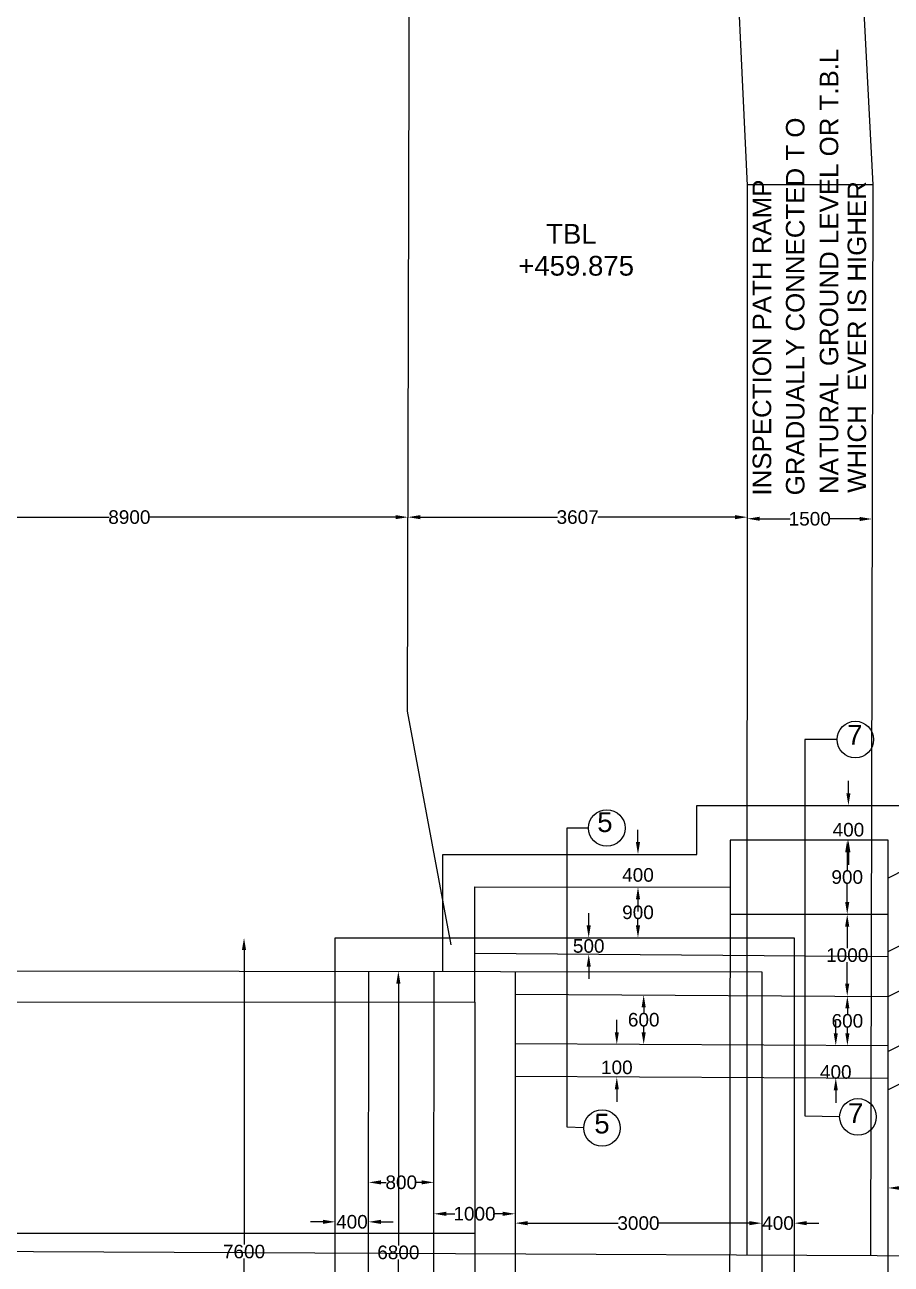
# Model space of a CAD drawing. Header units: inches. Extents: x 3910 to 36465, y 2 to 22749.
# Drawn here: x 21363 to 24873, y 9668 to 14690 of the extents above; entities that cross this region are included whole.
import ezdxf

# ---------------------------------------------------------------- set-up
doc = ezdxf.new("R2010")
doc.units = ezdxf.units.IN
doc.header["$MEASUREMENT"] = 0
doc.layers.add('DIMENSIONS', color=7, linetype='Continuous')
doc.styles.get("Standard").update_dxf_attribs({"font": 'arial.ttf', "height": 55})
doc.dimstyles.get("Standard").update_dxf_attribs({"dimtxt": 55, "dimasz": 50, "dimexe": 0.18, "dimexo": 0.0625, "dimgap": 0.09, "dimtad": 0, "dimtih": 1, "dimtoh": 1, "dimdec": 4, "dimzin": 0, "dimdsep": 46, "dimtxsty": 'Standard', "dimcen": 0.09, "dimse1": 1, "dimse2": 1, "dimadec": 0, "dimazin": 0, "dimtfac": 1, "dimtdec": 4, "dimtofl": 0, "dimtmove": 0, "dimatfit": 3, "dimfxl": 1, "dimtolj": 1, "dimtzin": 0, "dimarcsym": 0})

# ---------------------------------------------------------------- blocks, each defined once
blk = doc.blocks.new('*D80')
at = {"color": 0, "lineweight": -2, "transparency": 16777216}
for p, q in [((22251.3, 10940.3), (22251.3, 9746.8)), ((22251.3, 8496.9), (22251.3, 9690.4))]:
    blk.add_line(p, q, dxfattribs=at)
at = {"color": 0, "transparency": 16777216}
for points in [[(22242.9, 10940.3), (22259.6, 10940.3), (22251.3, 10990.3)], [(22242.9, 8496.9), (22259.6, 8496.9), (22251.3, 8446.9)]]:
    blk.add_solid(points, dxfattribs=at)
at = {"layer": 'Defpoints', "color": 0, "transparency": 16777216}
for p in [(22621.3, 10990.3), (22251.3, 8446.9), (22621.3, 8446.9)]:
    blk.add_point(p, dxfattribs=at)
at = {"color": 0, "transparency": 16777216, "insert": (22251.3, 9718.6), "char_height": 55, "attachment_point": 5}
blk.add_mtext('\\A1;7600', dxfattribs=at)
blk = doc.blocks.new('*D81')
at = {"color": 0, "lineweight": -2, "transparency": 16777216}
for p, q in [((22876.6, 10804.9), (22876.6, 9743.3)), ((22876.6, 8625.4), (22876.6, 9687))]:
    blk.add_line(p, q, dxfattribs=at)
at = {"color": 0, "transparency": 16777216}
for points in [[(22868.3, 10804.9), (22884.9, 10804.9), (22876.6, 10854.9)], [(22868.3, 8625.4), (22884.9, 8625.4), (22876.6, 8575.4)]]:
    blk.add_solid(points, dxfattribs=at)
at = {"layer": 'Defpoints', "color": 0, "transparency": 16777216}
for p in [(22831.4, 10854.9), (22831.4, 8575.4), (22876.6, 8575.4)]:
    blk.add_point(p, dxfattribs=at)
at = {"color": 0, "transparency": 16777216, "insert": (22876.6, 9715.2), "char_height": 55, "attachment_point": 5}
blk.add_mtext('\\A1;6800', dxfattribs=at)
blk = doc.blocks.new('*D82')
at = {"color": 0, "lineweight": -2, "transparency": 16777216}
for p, q in [((22571.3, 9839.2), (22521.3, 9839.2)), ((22805.9, 9839.2), (22855.9, 9839.2))]:
    blk.add_line(p, q, dxfattribs=at)
at = {"color": 0, "transparency": 16777216}
for points in [[(22571.3, 9847.6), (22571.3, 9830.9), (22621.3, 9839.2)], [(22805.9, 9847.6), (22805.9, 9830.9), (22755.9, 9839.2)]]:
    blk.add_solid(points, dxfattribs=at)
at = {"layer": 'Defpoints', "color": 0, "transparency": 16777216}
for p in [(22621.3, 9839.4), (22755.9, 9839.2), (22755.9, 9839.2)]:
    blk.add_point(p, dxfattribs=at)
at = {"color": 0, "transparency": 16777216, "insert": (22688.6, 9839.2), "char_height": 55, "attachment_point": 5}
blk.add_mtext('\\A1;400', dxfattribs=at)
blk = doc.blocks.new('*D83')
at = {"color": 0, "lineweight": -2, "transparency": 16777216}
for p, q in [((22806.1, 9999.2), (22827.6, 9999.2)), ((22970.6, 9999.2), (22949.1, 9999.2))]:
    blk.add_line(p, q, dxfattribs=at)
at = {"color": 0, "transparency": 16777216}
for points in [[(22806.1, 10007.5), (22806.1, 9990.9), (22756.1, 9999.2)], [(22970.6, 10007.5), (22970.6, 9990.9), (23020.6, 9999.2)]]:
    blk.add_solid(points, dxfattribs=at)
at = {"layer": 'Defpoints', "color": 0, "transparency": 16777216}
for p in [(22756.1, 9999.5), (23020.6, 9999.2), (23020.6, 9999.2)]:
    blk.add_point(p, dxfattribs=at)
at = {"color": 0, "transparency": 16777216, "insert": (22888.4, 9999.2), "char_height": 55, "attachment_point": 5}
blk.add_mtext('\\A1;800', dxfattribs=at)
blk = doc.blocks.new('*D84')
at = {"color": 0, "lineweight": -2, "transparency": 16777216}
for p, q in [((23070.4, 9871.8), (23105.6, 9871.8)), ((23299.9, 9871.8), (23264.7, 9871.8))]:
    blk.add_line(p, q, dxfattribs=at)
at = {"color": 0, "transparency": 16777216}
for points in [[(23070.4, 9880.1), (23070.4, 9863.4), (23020.4, 9871.8)], [(23299.9, 9880.1), (23299.9, 9863.4), (23349.9, 9871.8)]]:
    blk.add_solid(points, dxfattribs=at)
at = {"layer": 'Defpoints', "color": 0, "transparency": 16777216}
for p in [(23020.4, 9871.8), (23349.9, 9871.8), (23349.9, 9871.8)]:
    blk.add_point(p, dxfattribs=at)
at = {"color": 0, "transparency": 16777216, "insert": (23185.2, 9871.8), "char_height": 55, "attachment_point": 5}
blk.add_mtext('\\A1;1000', dxfattribs=at)
blk = doc.blocks.new('*D85')
at = {"color": 0, "lineweight": -2, "transparency": 16777216}
for p, q in [((23399.9, 9833.9), (23767.2, 9833.9)), ((24298.8, 9833.9), (23931.4, 9833.9))]:
    blk.add_line(p, q, dxfattribs=at)
at = {"color": 0, "transparency": 16777216}
for points in [[(23399.9, 9842.2), (23399.9, 9825.5), (23349.9, 9833.9)], [(24298.8, 9842.2), (24298.8, 9825.5), (24348.8, 9833.9)]]:
    blk.add_solid(points, dxfattribs=at)
at = {"layer": 'Defpoints', "color": 0, "transparency": 16777216}
for p in [(23349.9, 9871.8), (24348.8, 9871.8), (24348.8, 9833.9)]:
    blk.add_point(p, dxfattribs=at)
at = {"color": 0, "transparency": 16777216, "insert": (23849.3, 9833.9), "char_height": 55, "attachment_point": 5}
blk.add_mtext('\\A1;3000', dxfattribs=at)
blk = doc.blocks.new('*D86')
at = {"color": 0, "lineweight": -2, "transparency": 16777216}
for p, q in [((24298.8, 9833.9), (24248.8, 9833.9)), ((24530.8, 9833.9), (24580.8, 9833.9))]:
    blk.add_line(p, q, dxfattribs=at)
at = {"color": 0, "transparency": 16777216}
for points in [[(24298.8, 9842.2), (24298.8, 9825.5), (24348.8, 9833.9)], [(24530.8, 9842.2), (24530.8, 9825.5), (24480.8, 9833.9)]]:
    blk.add_solid(points, dxfattribs=at)
at = {"layer": 'Defpoints', "color": 0, "transparency": 16777216}
for p in [(24348.8, 9833.9), (24480.8, 9833.9), (24480.8, 9833.9)]:
    blk.add_point(p, dxfattribs=at)
at = {"color": 0, "transparency": 16777216, "insert": (24414.8, 9833.9), "char_height": 55, "attachment_point": 5}
blk.add_mtext('\\A1;400', dxfattribs=at)
blk = doc.blocks.new('*D87')
at = {"color": 0, "lineweight": -2, "transparency": 16777216}
for p, q in [((23847.5, 11378.1), (23847.5, 11428.1)), ((23847.5, 11146.3), (23847.5, 11096.3))]:
    blk.add_line(p, q, dxfattribs=at)
at = {"color": 0, "transparency": 16777216}
for points in [[(23839.1, 11378.1), (23855.8, 11378.1), (23847.5, 11328.1)], [(23839.1, 11146.3), (23855.8, 11146.3), (23847.5, 11196.3)]]:
    blk.add_solid(points, dxfattribs=at)
at = {"layer": 'Defpoints', "color": 0, "transparency": 16777216}
for p in [(23978.5, 11328.1), (23847.5, 11196.3), (23978.3, 11196.3)]:
    blk.add_point(p, dxfattribs=at)
at = {"color": 0, "transparency": 16777216, "insert": (23847.5, 11244.7), "char_height": 55, "attachment_point": 5}
blk.add_mtext('\\A1;400', dxfattribs=at)
blk = doc.blocks.new('*D88')
at = {"color": 0, "lineweight": -2, "transparency": 16777216}
for p, q in [((23847.5, 11146.3), (23847.5, 11121.5)), ((23847.5, 11040.3), (23847.5, 11065.1))]:
    blk.add_line(p, q, dxfattribs=at)
at = {"color": 0, "transparency": 16777216}
for points in [[(23839.1, 11146.3), (23855.8, 11146.3), (23847.5, 11196.3)], [(23839.1, 11040.3), (23855.8, 11040.3), (23847.5, 10990.3)]]:
    blk.add_solid(points, dxfattribs=at)
at = {"layer": 'Defpoints', "color": 0, "transparency": 16777216}
for p in [(23847.5, 11196.3), (23847.5, 10990.3), (23847.5, 10990.3)]:
    blk.add_point(p, dxfattribs=at)
at = {"color": 0, "transparency": 16777216, "insert": (23847.5, 11093.3), "char_height": 55, "attachment_point": 5}
blk.add_mtext('\\A1;900', dxfattribs=at)
blk = doc.blocks.new('*D89')
at = {"color": 0, "lineweight": -2, "transparency": 16777216}
for p, q in [((23647.8, 11040.3), (23647.8, 11090.3)), ((23647.8, 10873.5), (23647.8, 10823.5))]:
    blk.add_line(p, q, dxfattribs=at)
at = {"color": 0, "transparency": 16777216}
for points in [[(23639.5, 11040.3), (23656.2, 11040.3), (23647.8, 10990.3)], [(23639.5, 10873.5), (23656.2, 10873.5), (23647.8, 10923.5)]]:
    blk.add_solid(points, dxfattribs=at)
at = {"layer": 'Defpoints', "color": 0, "transparency": 16777216}
for p in [(23648.4, 10990.3), (23647.8, 10923.5), (23647.8, 10923.5)]:
    blk.add_point(p, dxfattribs=at)
at = {"color": 0, "transparency": 16777216, "insert": (23647.8, 10956.9), "char_height": 55, "attachment_point": 5}
blk.add_mtext('\\A1;500', dxfattribs=at)
blk = doc.blocks.new('*D90')
at = {"color": 0, "lineweight": -2, "transparency": 16777216}
for p, q in [((23870.6, 10708.5), (23870.6, 10686.2)), ((23870.6, 10607.5), (23870.6, 10629.8))]:
    blk.add_line(p, q, dxfattribs=at)
at = {"color": 0, "transparency": 16777216}
for points in [[(23862.2, 10708.5), (23878.9, 10708.5), (23870.6, 10758.5)], [(23862.2, 10607.5), (23878.9, 10607.5), (23870.6, 10557.5)]]:
    blk.add_solid(points, dxfattribs=at)
at = {"layer": 'Defpoints', "color": 0, "transparency": 16777216}
for p in [(23871.7, 10758.5), (23870.6, 10557.5), (23870.6, 10557.5)]:
    blk.add_point(p, dxfattribs=at)
at = {"color": 0, "transparency": 16777216, "insert": (23870.6, 10658), "char_height": 55, "attachment_point": 5}
blk.add_mtext('\\A1;600', dxfattribs=at)
blk = doc.blocks.new('*D91')
at = {"color": 0, "lineweight": -2, "transparency": 16777216}
for p, q in [((23761.7, 10607.5), (23761.7, 10657.5)), ((23761.7, 10375.7), (23761.7, 10325.7))]:
    blk.add_line(p, q, dxfattribs=at)
at = {"color": 0, "transparency": 16777216}
for points in [[(23753.4, 10607.5), (23770, 10607.5), (23761.7, 10557.5)], [(23753.4, 10375.7), (23770, 10375.7), (23761.7, 10425.7)]]:
    blk.add_solid(points, dxfattribs=at)
at = {"layer": 'Defpoints', "color": 0, "transparency": 16777216}
for p in [(23870.6, 10557.5), (23761.7, 10425.7), (23869.9, 10425.7)]:
    blk.add_point(p, dxfattribs=at)
at = {"color": 0, "transparency": 16777216, "insert": (23761.7, 10465), "char_height": 55, "attachment_point": 5}
blk.add_mtext('\\A1;100', dxfattribs=at)
blk = doc.blocks.new('*D92')
at = {"color": 0, "lineweight": -2, "transparency": 16777216}
for p, q in [((24700, 11576.2), (24700, 11626.2)), ((24700, 11336.3), (24700, 11286.3))]:
    blk.add_line(p, q, dxfattribs=at)
at = {"color": 0, "transparency": 16777216}
for points in [[(24691.7, 11576.2), (24708.3, 11576.2), (24700, 11526.2)], [(24691.7, 11336.3), (24708.3, 11336.3), (24700, 11386.3)]]:
    blk.add_solid(points, dxfattribs=at)
at = {"layer": 'Defpoints', "color": 0, "transparency": 16777216}
for p in [(24695.2, 11526.2), (24695.2, 11386.3), (24700, 11386.3)]:
    blk.add_point(p, dxfattribs=at)
at = {"color": 0, "transparency": 16777216, "insert": (24700, 11428), "char_height": 55, "attachment_point": 5}
blk.add_mtext('\\A1;400', dxfattribs=at)
blk = doc.blocks.new('*D93')
at = {"color": 0, "lineweight": -2, "transparency": 16777216}
for p, q in [((24695.2, 11336.3), (24695.2, 11264.3)), ((24695.2, 11136), (24695.2, 11208))]:
    blk.add_line(p, q, dxfattribs=at)
at = {"color": 0, "transparency": 16777216}
for points in [[(24686.8, 11336.3), (24703.5, 11336.3), (24695.2, 11386.3)], [(24686.8, 11136), (24703.5, 11136), (24695.2, 11086)]]:
    blk.add_solid(points, dxfattribs=at)
at = {"layer": 'Defpoints', "color": 0, "transparency": 16777216}
for p in [(24695.2, 11386.3), (24695.2, 11086), (24695.2, 11086)]:
    blk.add_point(p, dxfattribs=at)
at = {"color": 0, "transparency": 16777216, "insert": (24695.2, 11236.2), "char_height": 55, "attachment_point": 5}
blk.add_mtext('\\A1;900', dxfattribs=at)
blk = doc.blocks.new('*D94')
at = {"color": 0, "lineweight": -2, "transparency": 16777216}
for p, q in [((24695.2, 11036), (24695.2, 10948.1)), ((24695.2, 10803.8), (24695.2, 10891.7))]:
    blk.add_line(p, q, dxfattribs=at)
at = {"color": 0, "transparency": 16777216}
for points in [[(24686.8, 11036), (24703.5, 11036), (24695.2, 11086)], [(24686.8, 10803.8), (24703.5, 10803.8), (24695.2, 10753.8)]]:
    blk.add_solid(points, dxfattribs=at)
at = {"layer": 'Defpoints', "color": 0, "transparency": 16777216}
for p in [(24695.2, 11086), (24693.2, 10753.8), (24695.2, 10753.8)]:
    blk.add_point(p, dxfattribs=at)
at = {"color": 0, "transparency": 16777216, "insert": (24695.2, 10919.9), "char_height": 55, "attachment_point": 5}
blk.add_mtext('\\A1;1000', dxfattribs=at)
blk = doc.blocks.new('*D95')
at = {"color": 0, "lineweight": -2, "transparency": 16777216}
for p, q in [((24695.8, 10703.8), (24695.8, 10681.6)), ((24695.8, 10603), (24695.8, 10625.2))]:
    blk.add_line(p, q, dxfattribs=at)
at = {"color": 0, "transparency": 16777216}
for points in [[(24687.5, 10703.8), (24704.1, 10703.8), (24695.8, 10753.8)], [(24687.5, 10603), (24704.1, 10603), (24695.8, 10553)]]:
    blk.add_solid(points, dxfattribs=at)
at = {"layer": 'Defpoints', "color": 0, "transparency": 16777216}
for p in [(24695.2, 10753.8), (24694.1, 10553), (24695.8, 10553)]:
    blk.add_point(p, dxfattribs=at)
at = {"color": 0, "transparency": 16777216, "insert": (24695.8, 10653.4), "char_height": 55, "attachment_point": 5}
blk.add_mtext('\\A1;600', dxfattribs=at)
blk = doc.blocks.new('*D96')
at = {"color": 0, "lineweight": -2, "transparency": 16777216}
for p, q in [((24648.8, 10603.7), (24648.8, 10653.7)), ((24648.8, 10372), (24648.8, 10322))]:
    blk.add_line(p, q, dxfattribs=at)
at = {"color": 0, "transparency": 16777216}
for points in [[(24640.4, 10603.7), (24657.1, 10603.7), (24648.8, 10553.7)], [(24640.4, 10372), (24657.1, 10372), (24648.8, 10422)]]:
    blk.add_solid(points, dxfattribs=at)
at = {"layer": 'Defpoints', "color": 0, "transparency": 16777216}
for p in [(24576.5, 10553.7), (24575.8, 10422), (24648.8, 10422)]:
    blk.add_point(p, dxfattribs=at)
at = {"color": 0, "transparency": 16777216, "insert": (24648.8, 10446.3), "char_height": 55, "attachment_point": 5}
blk.add_mtext('\\A1;400', dxfattribs=at)
blk = doc.blocks.new('*D102')
at = {"color": 0, "lineweight": -2, "transparency": 16777216}
for p, q in [((24910.9, 9976.5), (25763.6, 9976.2)), ((26780.8, 9975.8), (25928.2, 9976.1))]:
    blk.add_line(p, q, dxfattribs=at)
at = {"color": 0, "transparency": 16777216}
for points in [[(24911, 9984.8), (24910.9, 9968.2), (24860.9, 9976.5)], [(26780.8, 9984.1), (26780.8, 9967.4), (26830.8, 9975.7)]]:
    blk.add_solid(points, dxfattribs=at)
at = {"layer": 'Defpoints', "color": 0, "transparency": 16777216}
for p in [(24860.9, 9976.5), (26830.8, 9975.7), (26830.8, 9975.7)]:
    blk.add_point(p, dxfattribs=at)
at = {"color": 0, "transparency": 16777216, "insert": (25845.9, 9976.1), "char_height": 55, "attachment_point": 5}
blk.add_mtext('\\A1;6000', dxfattribs=at)
blk = doc.blocks.new('*D133')
at = {"layer": 'Defpoints', "color": 0, "transparency": 16777216}
for p in [(20658.4, 12681), (22915.2, 12694.9), (22915.2, 12675)]:
    blk.add_point(p, dxfattribs=at)
at = {"layer": 'DIMENSIONS', "color": 0, "lineweight": -2, "transparency": 16777216}
for p, q in [((20708.4, 12694.9), (21704.6, 12694.9)), ((22865.2, 12694.9), (21868.9, 12694.9))]:
    blk.add_line(p, q, dxfattribs=at)
at = {"layer": 'DIMENSIONS', "color": 0, "transparency": 16777216}
for points in [[(20708.4, 12703.2), (20708.4, 12686.6), (20658.4, 12694.9)], [(22865.2, 12703.2), (22865.2, 12686.6), (22915.2, 12694.9)]]:
    blk.add_solid(points, dxfattribs=at)
at = {"layer": 'DIMENSIONS', "color": 0, "transparency": 16777216, "insert": (21786.8, 12694.9), "char_height": 55, "attachment_point": 5}
blk.add_mtext('\\A1;8900', dxfattribs=at)
blk = doc.blocks.new('*D134')
at = {"layer": 'Defpoints', "color": 0, "transparency": 16777216}
for p in [(22915.2, 12688.9), (24291, 12694.9), (24291, 12688.6)]:
    blk.add_point(p, dxfattribs=at)
at = {"layer": 'DIMENSIONS', "color": 0, "lineweight": -2, "transparency": 16777216}
for p, q in [((22965.2, 12694.9), (23520.9, 12694.9)), ((24241, 12694.9), (23685.3, 12694.9))]:
    blk.add_line(p, q, dxfattribs=at)
at = {"layer": 'DIMENSIONS', "color": 0, "transparency": 16777216}
for points in [[(22965.2, 12703.2), (22965.2, 12686.6), (22915.2, 12694.9)], [(24241, 12703.2), (24241, 12686.6), (24291, 12694.9)]]:
    blk.add_solid(points, dxfattribs=at)
at = {"layer": 'DIMENSIONS', "color": 0, "transparency": 16777216, "insert": (23603.1, 12694.9), "char_height": 55, "attachment_point": 5}
blk.add_mtext('\\A1;3607', dxfattribs=at)
blk = doc.blocks.new('*D174')
at = {"layer": 'Defpoints', "color": 0, "transparency": 16777216}
for p in [(24291, 12688.6), (24795.6, 12687.4), (24795.6, 12687.4)]:
    blk.add_point(p, dxfattribs=at)
at = {"layer": 'DIMENSIONS', "color": 0, "lineweight": -2, "transparency": 16777216}
for p, q in [((24341, 12688.5), (24463.8, 12688.2)), ((24745.6, 12687.5), (24622.9, 12687.8))]:
    blk.add_line(p, q, dxfattribs=at)
at = {"layer": 'DIMENSIONS', "color": 0, "transparency": 16777216}
for points in [[(24341, 12696.8), (24341, 12680.1), (24291, 12688.6)], [(24745.7, 12695.9), (24745.6, 12679.2), (24795.6, 12687.4)]]:
    blk.add_solid(points, dxfattribs=at)
at = {"layer": 'DIMENSIONS', "color": 0, "transparency": 16777216, "insert": (24543.3, 12688), "char_height": 55, "attachment_point": 5}
blk.add_mtext('\\A1;1500', dxfattribs=at)

msp = doc.modelspace()

# ---------------------------------------------------------------- linework, layer by layer
at = {"color": 0}
for points in [[(23090.55594, 10961.64762), (22913.15605, 11908.14196), (22925.75049, 16618.27715)], [(24290.41597, 9704.25778), (24291.30383, 14038.42195), (24169.22258, 16611.93497)], [(24665.64199, 16609.40304), (24798.70502, 14041.05418), (24788.8673, 9701.91468)], [(24798.70502, 14041.05418), (24291.30439, 14041.15812)], [(23056.17918, 10854.6629), (23056.17918, 11328.12688), (24086.21316, 11328.12688), (24086.21316, 11526.17555), (24997.04682, 11526.17555), (24997.04682, 11441.83097), (26288.62798, 12103.10146), (26288.62798, 13259.13166), (27169.36902, 13259.13166), (27169.36902, 11535.02345), (24861.70453, 10374.33411), (24861.70453, 11386.31243), (24220.32681, 11386.31243), (24216.56018, 8031.77863), (24860.94981, 8031.77863), (24860.94981, 10373.9545)], [(26829.92671, 7658.62729), (26832.07066, 13121.89659), (27036.09574, 13121.89659), (27036.09574, 11616.47486), (24861.70453, 10529.40353)], [(24861.70453, 10934.6766), (26671.63513, 11846.87637), (26671.63513, 13121.89659), (26832.07063, 13121.83363)], [(26671.63513, 13121.83363), (26405.25492, 13121.83363), (26405.25492, 12018.34979), (24861.70453, 11232.11916)], [(24653.93324, 11793.59262), (24523.76018, 11793.59262), (24523.76018, 10268.85455), (24664.56721, 10266.01469)], [(24861.70453, 10752.82744), (26831.52809, 11739.31038), (28494.77937, 11739.31038), (28485.12038, 9684.53949)], [(23646.97485, 11435.2216), (23559.05612, 11435.2216), (23559.05612, 10223.79818), (23627.62643, 10221.70604)], [(23186.83748, 10729.93998), (23186.83748, 11197.17723), (24220.11313, 11196.01702)], [(24219.98963, 11086.02776), (24861.70453, 11086.02776)], [(22621.26487, 8446.87723), (22621.26487, 10990.34072), (24480.82527, 10990.34072), (24480.82527, 8441.07113), (22621.26487, 8446.87723)], [(24861.70453, 10913.43271), (23186.83748, 10927.31928)], [(13759.74998, 10866.51667), (24348.77171, 10853.01473), (24348.77171, 8575.37734), (13759.74998, 8575.37734)], [(22754.28163, 8575.37734), (22757.18841, 10855.04414)], [(23018.79459, 8575.37734), (23021.70094, 10854.70686)], [(23349.91086, 10854.28837), (23349.91086, 8575.37734)], [(23349.91086, 10761.54212), (24861.70453, 10752.82744)], [(13327.79178, 10732.06591), (23186.83748, 10729.93998)], [(23186.83748, 10729.93998), (23186.83748, 8245.3162), (24216.79866, 8244.15972)], [(24861.70453, 10552.10493), (23349.91086, 10560.31197)], [(24861.70453, 10420.50796), (23349.91086, 10428.4073)], [(29658.94382, 10083.77927), (29658.94382, 9679.02163), (18263.61847, 9732.5883), (10790.60931, 9726.44883), (3993.25348, 9715.10557), (3993.25348, 10207.81145)], [(13327.79178, 9793.81925), (23187.69308, 9793.19378)]]:
    msp.add_lwpolyline(points, dxfattribs=at)
for centre in [(24728.11205, 11793.59262), (23721.15366, 11435.2216), (24738.73093, 10264.51892), (23701.77074, 10219.44383)]:
    msp.add_circle(centre, 74.17881, dxfattribs=at)

# ---------------------------------------------------------------- texts
for s, p in [('NATURAL GROUND LEVEL OR T.B.L', (24658.85716, 12788.84386)), ('GRADUALLY CONNECTED T O', (24521.9985, 12783.35385)), ('INSPECTION PATH RAMP', (24387.14357, 12782.43419)), ('WHICH  EVER IS HIGHER ', (24771.79216, 12793.54685))]:
    msp.add_text(s, height=75, rotation=90, dxfattribs=at).set_placement(p)
for s, p in [('TBL', (23475.10782, 13803.07934)), ('+459.875', (23362.30958, 13673.7107)), ('7', (24695.06773, 11773.18814)), ('5', (23682.36415, 11418.97337)), ('7', (24698.38513, 10239.8082)), ('5', (23670.44548, 10197.4826))]:
    msp.add_text(s, height=80, dxfattribs=at).set_placement(p)

# ---------------------------------------------------------------- dimensions: what is measured, and where the dimension line sits
for base, p1, p2, text, picture, middle in [((24699.98854, 11386.31243), (24695.15278, 11526.17555), (24695.15278, 11386.31243), '400', '*D92', (24699.98854, 11427.96476)), ((23847.47633, 11196.28851), (23978.47356, 11328.12688), (23978.32553, 11196.28851), '400', '*D87', (23847.47633, 11244.74731)), ((23761.70723, 10425.69042), (23870.56228, 10557.48552), (23869.87363, 10425.69042), '100', '*D91', (23761.70723, 10464.95174)), ((24648.75931, 10422.00199), (24576.46162, 10553.65342), (24575.77372, 10422.00199), '400', '*D96', (24648.75931, 10446.25244))]:
    dim = msp.add_linear_dim(base=base, p1=p1, p2=p2, angle=90, text=text, dimstyle='Standard', dxfattribs=at)
    dim.commit()
    dim.dimension.update_dxf_attribs({"geometry": picture, "text_midpoint": middle, "dimtype": 160})
for base, p1, p2, text, picture, middle in [((24695.15278, 11086.02776), (24695.15278, 11386.31243), (24695.15278, 11086.02776), '900', '*D93', (24695.15278, 11236.1701)), ((23847.47633, 10990.34072), (23847.47633, 11196.28851), (23847.47633, 10990.34072), '900', '*D88', (23847.47633, 11093.31462)), ((23647.83429, 10923.49709), (23648.3885, 10990.34072), (23647.83429, 10923.49709), '500', '*D89', (23647.83429, 10956.91891)), ((24695.15278, 10753.79856), (24695.15278, 11086.02776), (24693.23766, 10753.79856), '1000', '*D94', (24695.15278, 10919.91316)), ((22251.27848, 8446.87723), (22621.26487, 10990.34072), (22621.26487, 8446.87723), '7600', '*D80', (22251.27848, 9718.60898)), ((22876.5988, 8575.37734), (22831.4069, 10854.94951), (22831.4069, 8575.37734), '6800', '*D81', (22876.5988, 9715.16343)), ((23870.56228, 10557.48552), (23871.65371, 10758.53455), (23870.56228, 10557.48552), '600', '*D90', (23870.56228, 10658.01003)), ((24695.78986, 10553.015), (24695.15278, 10753.79856), (24694.06279, 10553.015), '600', '*D95', (24695.78986, 10653.40678))]:
    dim = msp.add_linear_dim(base=base, p1=p1, p2=p2, angle=90, text=text, dimstyle='Standard', dxfattribs=at)
    dim.commit()
    dim.dimension.update_dxf_attribs({"geometry": picture, "text_midpoint": middle})
for base, p1, p2, text, picture, middle in [((23020.61009, 9999.19904), (22756.09756, 9999.53632), (23020.61009, 9999.19904), '800', '*D83', (22888.35382, 9999.19904)), ((23349.91086, 9871.7804), (23020.44762, 9871.7804), (23349.91086, 9871.7804), '1000', '*D84', (23185.17924, 9871.7804)), ((22755.89316, 9839.23097), (22621.26487, 9839.40264), (22755.89316, 9839.23097), '400', '*D82', (22688.57901, 9839.23097)), ((24348.77171, 9833.86932), (23349.91086, 9871.7804), (24348.77171, 9871.7804), '3000', '*D85', (23849.34128, 9833.86932)), ((24480.82527, 9833.86932), (24348.77171, 9833.86932), (24480.82527, 9833.86932), '400', '*D86', (24414.79849, 9833.86932))]:
    dim = msp.add_linear_dim(base=base, p1=p1, p2=p2, text=text, dimstyle='Standard', dxfattribs=at)
    dim.commit()
    dim.dimension.update_dxf_attribs({"geometry": picture, "text_midpoint": middle})
dim = msp.add_aligned_dim(p1=(24860.94981, 9976.51091), p2=(26830.83601, 9975.73787), distance=0, text='6000', dimstyle='Standard', dxfattribs=at)
dim.commit()
dim.dimension.update_dxf_attribs({"geometry": '*D102', "text_midpoint": (25845.89291, 9976.12439)})
at = {"layer": 'DIMENSIONS', "color": 0}
for base, p1, p2, text, picture, middle in [((22915.20644, 12694.8857), (20658.35045, 12680.99103), (22915.20644, 12674.95642), '8900', '*D133', (21786.77844, 12694.8857)), ((24291.02731, 12694.8857), (22915.24359, 12688.851), (24291.02731, 12688.56916), '3607', '*D134', (23603.13545, 12694.8857))]:
    dim = msp.add_linear_dim(base=base, p1=p1, p2=p2, text=text, dimstyle='Standard', dxfattribs=at)
    dim.commit()
    dim.dimension.update_dxf_attribs({"geometry": picture, "text_midpoint": middle})
dim = msp.add_aligned_dim(p1=(24291.02731, 12688.56916), p2=(24795.63607, 12687.42511), distance=0, text='1500', dimstyle='Standard', dxfattribs=at)
dim.commit()
dim.dimension.update_dxf_attribs({"geometry": '*D174', "text_midpoint": (24543.33169, 12687.99714)})

doc.saveas('drawing.dxf')
